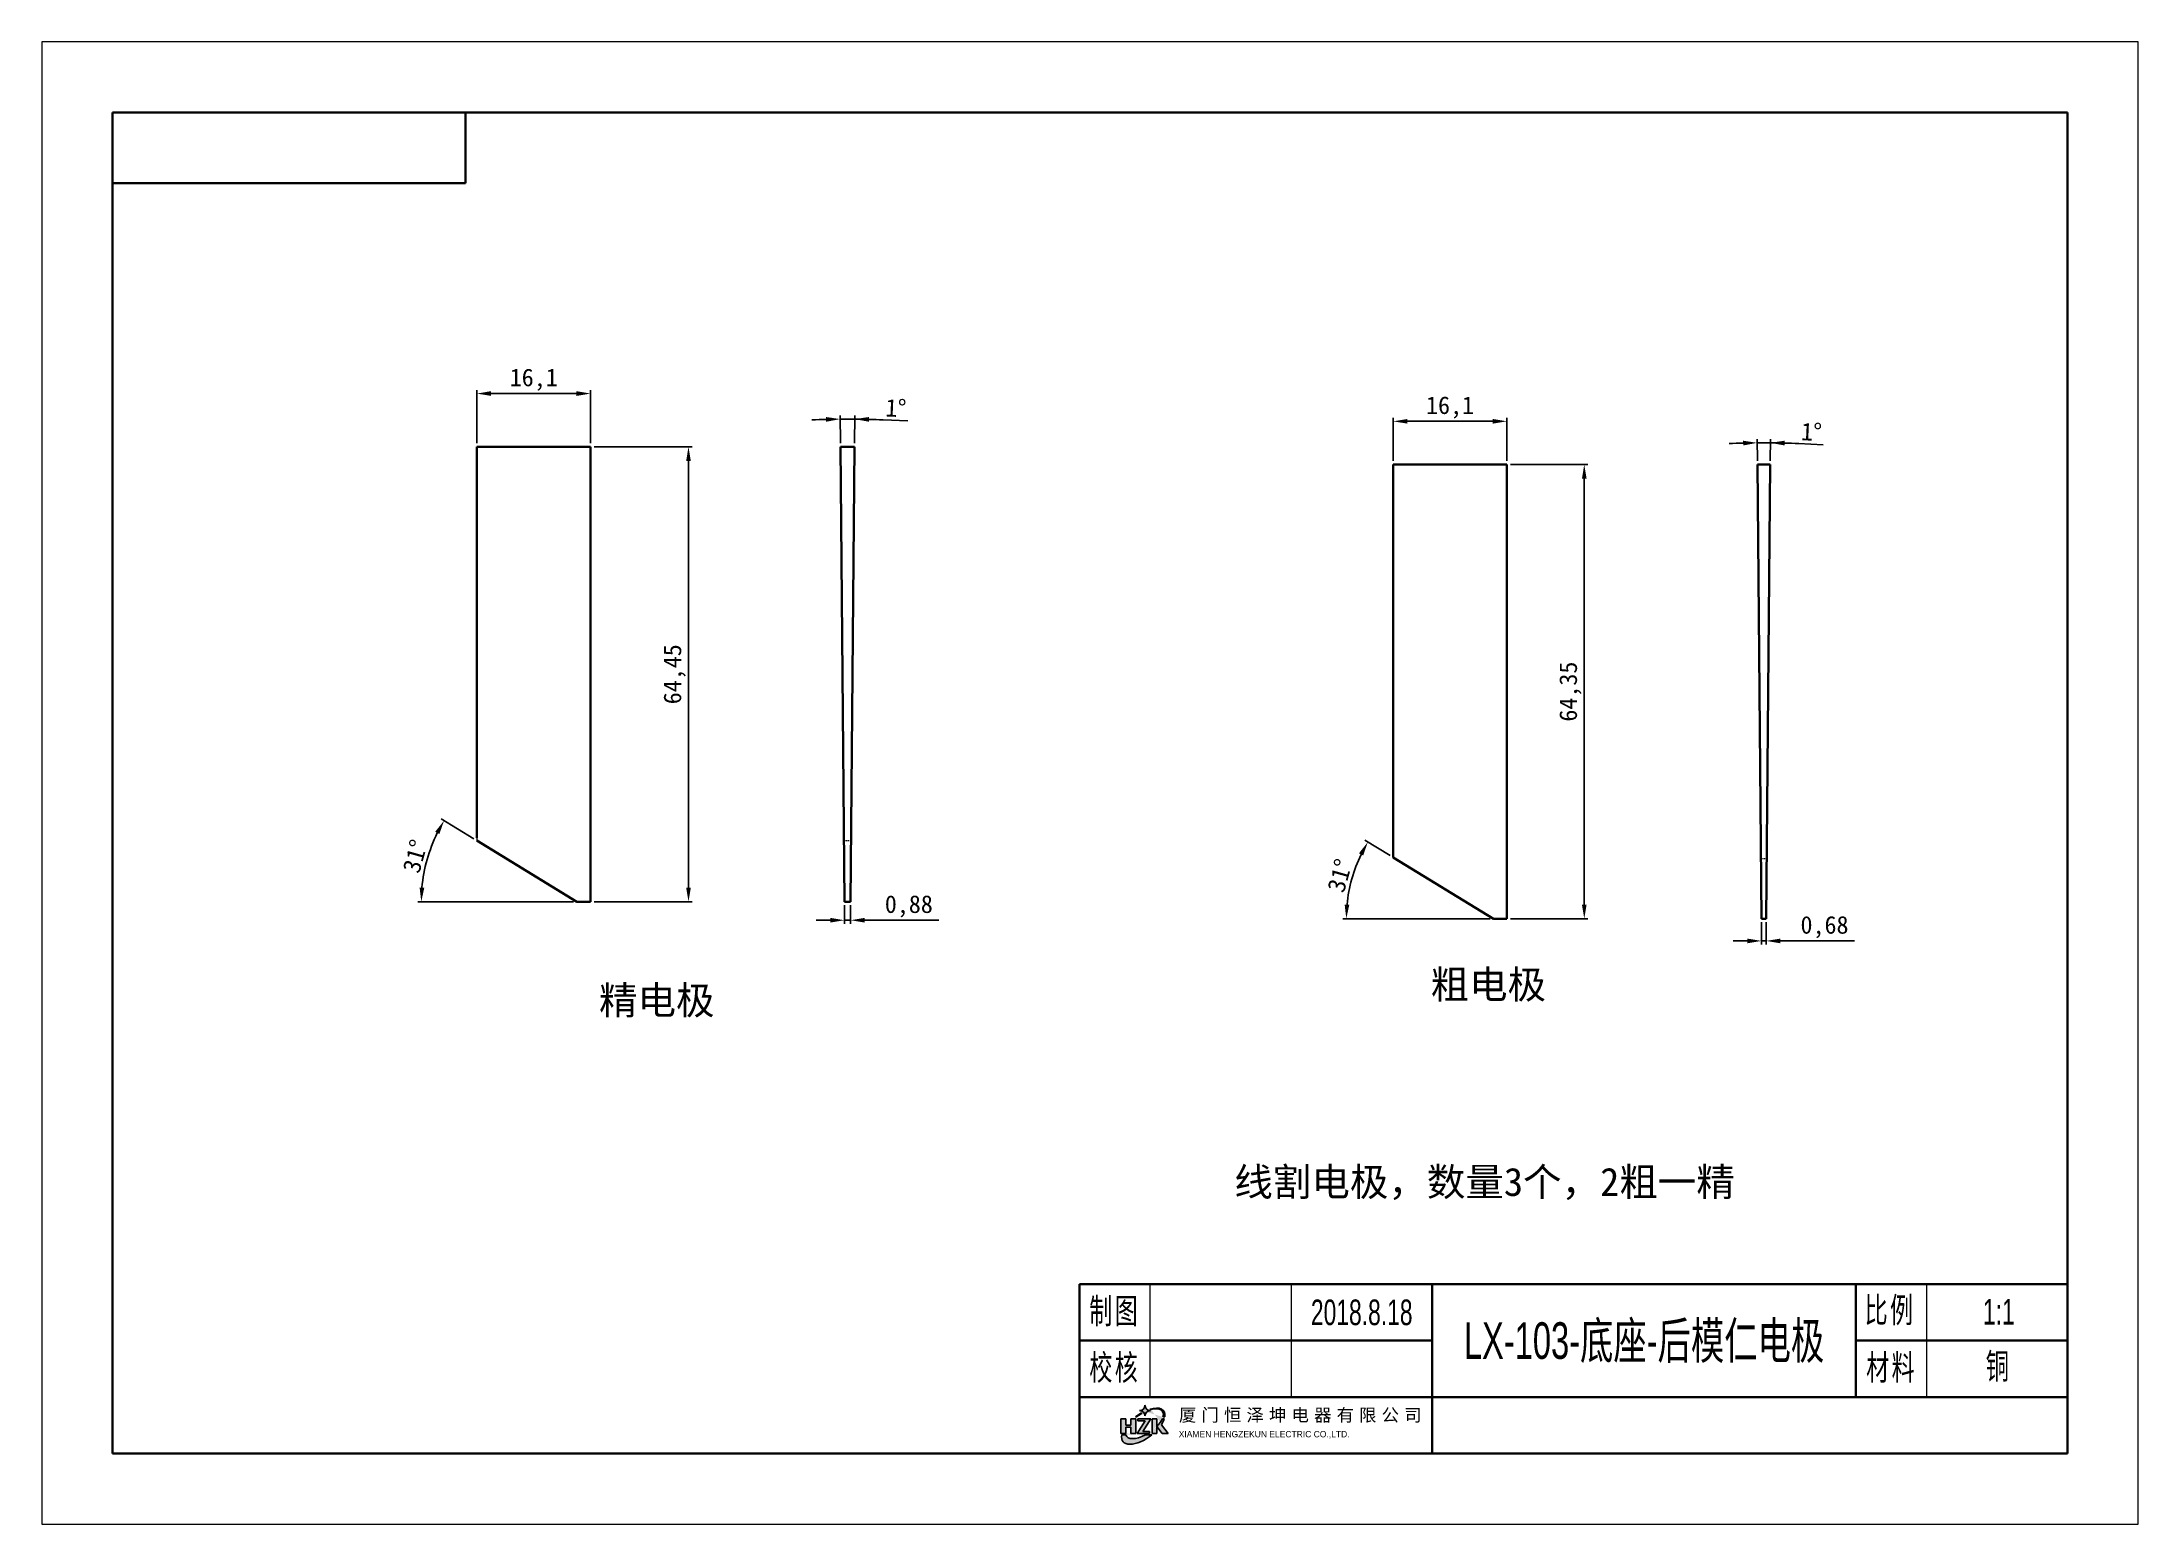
# Model space of a CAD drawing. Header units: millimetres. Extents: x 478 to 775, y 1943 to 2153.
import ezdxf
from ezdxf.enums import TextEntityAlignment as Align

# ---------------------------------------------------------------- set-up
doc = ezdxf.new("R2010")
doc.units = ezdxf.units.MM
doc.linetypes.add('HIDDEN', pattern=[9.525, 6.35, -3.175])
for name, color, linetype, lineweight in [('dim', 82, 'Continuous', 9), ('文字层', 3, 'Continuous', 18), ('粗实线层', 7, 'Continuous', 35), ('细实线层', 7, 'Continuous', 18)]:
    doc.layers.add(name, color=color, linetype=linetype, lineweight=lineweight)
doc.styles.add('标准', font='FSGB2312.ttf', dxfattribs={"width": 0.667})
doc.dimstyles.new('ISO-25', dxfattribs={"dimtxt": 2.5, "dimasz": 2.5, "dimexe": 1.25, "dimexo": 0.625, "dimtad": 1, "dimtxsty": 'Standard', "dimcen": 2.5, "dimadec": 0, "dimazin": 0, "dimtfac": 1, "dimtmove": 0, "dimatfit": 3, "dimfxl": 0, "dimarcsym": 0})

# ---------------------------------------------------------------- blocks, each defined once
blk = doc.blocks.new('A4图框')
at = {"layer": '粗实线层'}
for p, q in [((-138.5, 95), (-138.5, -95)), ((138.5, 95), (-138.5, 95)), ((-88.5, 95), (-88.5, 85)), ((138.5, -95), (138.5, 95)), ((-88.5, 85), (-138.5, 85)), ((-138.5, -95), (138.5, -95))]:
    blk.add_line(p, q, dxfattribs=at)
at = {"layer": '细实线层'}
for p, q in [((148.5, 105), (-148.5, 105)), ((-148.5, 105), (-148.5, -105)), ((148.5, -105), (148.5, 105)), ((-148.5, -105), (148.5, -105))]:
    blk.add_line(p, q, dxfattribs=at)
at = {"layer": '文字层', "style": '标准', "width": 0.667}
blk.add_attdef('图纸编号', text='', height=5.19, rotation=180, dxfattribs=at).set_placement((-113.41, 90), align=Align.MIDDLE_CENTER)
blk = doc.blocks.new('A4标题栏')
h = blk.add_hatch(color=3)
h.dxf.hatch_style = 1
h.paths.add_polyline_path([(-132, 4.92), (-132.71, 4.92), (-132.71, 4.01), (-133.41, 4.01), (-133.41, 4.92), (-134.11, 4.92), (-134.11, 2.82), (-133.41, 2.82), (-133.41, 3.73), (-132.71, 3.73), (-132.71, 2.82), (-132, 2.82)])
h.paths.add_polyline_path([(-129.9, 4.92), (-131.74, 4.92), (-131.74, 4.64), (-130.67, 4.64), (-131.83, 2.82), (-130.07, 2.82), (-130.07, 3.1), (-131.02, 3.1)])
h.paths.add_polyline_path([(-129.02, 4.92), (-129.67, 4.92), (-129.67, 2.82), (-129.02, 2.82)])
edge = h.paths.add_edge_path()
edge.add_ellipse((-130.95, 3.87), major_axis=(-2.89, -2.17), ratio=0.475526, start_angle=127.0084, end_angle=146.5686)
edge.add_line((-127.97, 4.92), (-128.25, 4.92))
edge.add_ellipse((-130.78, 4.22), major_axis=(-2.55, -1.75), ratio=0.462381, start_angle=113.418, end_angle=143.4361, ccw=False)
edge.add_line((-129.02, 3.83), (-128.29, 2.82))
edge.add_line((-128.29, 2.82), (-127.44, 2.82))
edge.add_line((-127.44, 2.82), (-128.39, 4.08))
h.paths.add_polyline_path([(-129.95, 6.08, -0.414214), (-130.71, 6.84, -0.414214), (-131.47, 6.08, -0.414214), (-130.71, 5.32, -0.414214)])
h = blk.add_hatch(color=3)
h.dxf.hatch_style = 1
edge = h.paths.add_edge_path()
edge.add_ellipse((-130.78, 4.22), major_axis=(-2.55, -1.75), ratio=0.462381, start_angle=259.9884, end_angle=277.0287, ccw=False)
edge.add_arc((-131.47, 5.32), 0.495, 47.0815, 59.7575)
edge.add_ellipse((-130.95, 3.87), major_axis=(-2.89, -2.17), ratio=0.475526, start_angle=255.3223, end_angle=271.8023)
edge.add_line((-132.07, 5.18), (-131.89, 5.18))
edge = h.paths.add_edge_path()
edge.add_ellipse((-130.95, 3.87), major_axis=(-2.89, -2.17), ratio=0.475526, start_angle=152.9499, end_angle=232.8461)
edge.add_arc((-129.74, 6.93), 0.709, 246.2468, 261.3719)
edge.add_ellipse((-130.78, 4.22), major_axis=(-2.55, -1.75), ratio=0.462381, start_angle=150.9505, end_angle=232.0867, ccw=False)
edge.add_line((-128.15, 5.18), (-127.9, 5.18))
edge = h.paths.add_edge_path()
edge.add_ellipse((-130.95, 3.87), major_axis=(-2.89, -2.17), ratio=0.475526, start_angle=330.9377, end_angle=453.8146)
edge.add_line((-129.73, 2.64), (-130.63, 2.64))
edge.add_ellipse((-130.78, 4.22), major_axis=(-2.55, -1.75), ratio=0.462381, start_angle=352.501, end_angle=435.4781, ccw=False)
edge.add_line((-133.41, 2.64), (-133.98, 2.64))
h.paths.add_polyline_path([(-124.92, 1.33), (-97.75, 1.33), (-97.75, 2.79), (-124.92, 2.79)], flags=9)
h.paths.add_polyline_path([(-125.19, 3.38), (-97.3, 3.38), (-97.3, 6.3), (-125.19, 6.3)], flags=9)
at = {"color": 3}
for p, q in [((-133.41, 4.92), (-134.11, 4.92)), ((-134.11, 4.92), (-134.11, 2.82)), ((-133.41, 4.01), (-133.41, 4.92)), ((-133.41, 4.01), (-132.71, 4.01)), ((-133.41, 2.82), (-133.41, 3.73)), ((-133.41, 3.73), (-132.71, 3.73)), ((-132.71, 4.92), (-132.71, 4.01)), ((-132, 4.92), (-132.71, 4.92)), ((-132.71, 3.73), (-132.71, 2.82)), ((-132.07, 5.18), (-131.89, 5.18)), ((-132, 2.82), (-132, 4.92)), ((-130.67, 4.64), (-131.83, 2.82)), ((-131.74, 4.92), (-129.9, 4.92)), ((-131.74, 4.92), (-131.74, 4.64)), ((-131.74, 4.64), (-130.67, 4.64)), ((-129.9, 4.92), (-131.02, 3.1)), ((-131.02, 3.1), (-130.07, 3.1)), ((-130.07, 3.1), (-130.07, 2.82)), ((-129.67, 4.92), (-129.02, 4.92)), ((-129.67, 4.92), (-129.67, 2.82)), ((-129.02, 4.92), (-129.02, 2.82)), ((-129.02, 3.83), (-128.29, 2.82)), ((-127.44, 2.82), (-128.39, 4.08)), ((-128.25, 4.92), (-127.97, 4.92)), ((-128.15, 5.18), (-127.9, 5.18)), ((-134.11, 2.82), (-133.41, 2.82)), ((-132.71, 2.82), (-132, 2.82)), ((-131.83, 2.82), (-130.07, 2.82)), ((-129.67, 2.82), (-129.02, 2.82)), ((-128.29, 2.82), (-127.44, 2.82))]:
    blk.add_line(p, q, dxfattribs=at)
for points in [[(-133.41, 2.64), (-133.98, 2.64)], [(-129.73, 2.64), (-130.63, 2.64)]]:
    blk.add_lwpolyline(points, dxfattribs=at)
for centre, radius, start, end in [((-131.47, 6.84), 0.758, 270, 0), ((-131.47, 5.32), 0.758, 0, 90), ((-129.95, 6.84), 0.758, 180, 270), ((-129.95, 5.32), 0.758, 90, 180), ((-129.74, 6.93), 0.709, 246.2468, 261.3719), ((-131.47, 5.32), 0.495, 47.0815, 59.7575)]:
    blk.add_arc(centre, radius, start, end, dxfattribs=at)
for centre, major_axis, ratio, start_param, end_param in [((-130.95, 3.87), (-2.89, -2.17), 0.475526, 2.66948, 4.06393), ((-130.78, 4.22), (-2.55, -1.75), 0.462381, 2.634582, 4.050677), ((-130.95, 3.87), (-2.89, -2.17), 0.475526, 4.456214, 4.743846), ((-130.78, 4.22), (-2.55, -1.75), 0.462381, 4.537653, 4.835062), ((-130.78, 4.22), (-2.55, -1.75), 0.462381, 1.979518, 2.503433), ((-130.95, 3.87), (-2.89, -2.17), 0.475526, 2.216715, 2.558104), ((-130.95, 3.87), (-2.89, -2.17), 0.475526, 5.775953, 7.920559), ((-130.78, 4.22), (-2.55, -1.75), 0.462381, 6.152303, 7.600527)]:
    blk.add_ellipse(centre, major_axis=major_axis, ratio=ratio, start_param=start_param, end_param=end_param, dxfattribs=at)
at = {"layer": '粗实线层'}
for p, q in [((-140, 24), (-140, 0)), ((-140, 24), (0, 24)), ((-90, 24), (-90, 0)), ((-30, 24), (-30, 8)), ((0, 24), (0, 0)), ((0, 24), (0, 8)), ((-140, 16), (-90, 16)), ((-30, 16), (0, 16)), ((-140, 8), (0, 8)), ((-140, 0), (0, 0))]:
    blk.add_line(p, q, dxfattribs=at)
at = {"layer": '细实线层'}
for p, q in [((-130, 24), (-130, 8)), ((-110, 24), (-110, 8)), ((-20, 24), (-20, 8))]:
    blk.add_line(p, q, dxfattribs=at)
at = {"color": 3, "attachment_point": 1}
for s, insert, char_height in [('{\\f汉仪综艺体简|b0|i0|c134|p49;\\T1.3;厦门恒泽坤电器有限公司}', (-125.9, 6.35), 1.8), ('{\\f汉仪综艺体简|b0|i0|c134|p49;XIAMEN HENGZEKUN ELECTRIC CO.,LTD.}', (-125.93, 3.19), 0.9)]:
    blk.add_mtext_dynamic_manual_height_columns(s, width=1520, gutter_width=12.5, heights=[0], dxfattribs=dict(at, insert=insert, char_height=char_height))
at = {"layer": '文字层', "char_height": 3.597, "width": 18, "attachment_point": 5, "line_spacing_factor": 0.963108, "style": '标准'}
for s, insert in [('\\T1.1;制图', (-135, 20)), ('{\\T1.1;比例}', (-25.15, 20.14)), ('\\T1.1;校核', (-135, 12)), ('{\\T1.1;材料}', (-24.93, 12.02))]:
    blk.add_mtext(s, dxfattribs=dict(at, insert=insert))
at = {"layer": '文字层', "style": '标准', "width": 0.667}
for tag, height, p in [('制图签名', 3.63, (-120, 20)), ('制图日期', 3.63, (-100, 20)), ('图纸比例', 3.63, (-9.73, 20.09)), ('图纸名称', 5.19, (-60, 16)), ('校核签名', 3.63, (-120, 12)), ('校核日期', 3.63, (-100, 12)), ('材料', 3.63, (-9.94, 12.38)), ('图纸编号', 3.63, (-45, 4))]:
    blk.add_attdef(tag, text='', height=height, dxfattribs=at).set_placement(p, align=Align.MIDDLE_CENTER)
blk = doc.blocks.new('A4A-B-Marked')
blk.add_blockref('A4图框', (0, 0))
blk.add_blockref('A4标题栏', (138.5, -95)).add_auto_attribs({'材料': '铜', '制图日期': '2018.8.18', '图纸比例': '1:1', '图纸名称': 'LX-103-底座-后模仁电极'})
blk = doc.blocks.new('*D5')
at = {"layer": 'Defpoints', "color": 0, "lineweight": 18, "transparency": 16777216}
for p in [(555.89, 2095.43), (555.89, 2030.98), (569.77, 2030.98)]:
    blk.add_point(p, dxfattribs=at)
at = {"layer": 'dim', "color": 0, "lineweight": -2, "transparency": 16777216}
for p, q in [((556.39, 2095.43), (570.27, 2095.43)), ((569.77, 2093.43), (569.77, 2032.98)), ((556.39, 2030.98), (570.27, 2030.98))]:
    blk.add_line(p, q, dxfattribs=at)
at = {"layer": 'dim', "color": 0, "lineweight": 18, "transparency": 16777216}
for points in [[(569.44, 2093.43), (570.1, 2093.43), (569.77, 2095.43)], [(569.44, 2032.98), (570.1, 2032.98), (569.77, 2030.98)]]:
    blk.add_solid(points, dxfattribs=at)
at = {"layer": 'dim', "color": 0, "lineweight": 18, "transparency": 16777216, "insert": (567.81, 2063.2), "char_height": 2.5, "attachment_point": 5, "rotation": 90}
blk.add_mtext('64,45', dxfattribs=at)
blk = doc.blocks.new('*D6')
at = {"layer": 'Defpoints', "color": 0, "lineweight": 18, "transparency": 16777216}
for p in [(555.89, 2102.97), (539.79, 2095.43), (555.89, 2095.43)]:
    blk.add_point(p, dxfattribs=at)
at = {"layer": 'dim', "color": 0, "lineweight": -2, "transparency": 16777216}
for p, q in [((539.79, 2095.93), (539.79, 2103.47)), ((541.79, 2102.97), (553.89, 2102.97)), ((555.89, 2095.93), (555.89, 2103.47))]:
    blk.add_line(p, q, dxfattribs=at)
at = {"layer": 'dim', "color": 0, "lineweight": 18, "transparency": 16777216}
for points in [[(541.79, 2103.31), (541.79, 2102.64), (539.79, 2102.97)], [(553.89, 2103.31), (553.89, 2102.64), (555.89, 2102.97)]]:
    blk.add_solid(points, dxfattribs=at)
at = {"layer": 'dim', "color": 0, "lineweight": 18, "transparency": 16777216, "insert": (547.84, 2104.93), "char_height": 2.5, "attachment_point": 5}
blk.add_mtext('16,1', dxfattribs=at)
blk = doc.blocks.new('*D8')
at = {"layer": 'Defpoints', "color": 0, "lineweight": 18, "transparency": 16777216}
for p in [(591.95, 2099.35), (591.29, 2095.43), (593.3, 2095.43), (591.86, 2030.98), (592.74, 2030.98)]:
    blk.add_point(p, dxfattribs=at)
at = {"layer": 'dim', "color": 0, "lineweight": -2, "transparency": 16777216}
for p, q in [((591.29, 2095.93), (591.26, 2099.85)), ((593.31, 2095.93), (593.34, 2099.85)), ((597.33, 2099.25), (600.83, 2099.1))]:
    blk.add_line(p, q, dxfattribs=at)
for start, end in [(91.4635, 92.427), (89.5, 90.5), (87.5729, 89.5), (87.573, 88.5365)]:
    blk.add_arc((592.3, 1980.42), 118.93, start, end, dxfattribs=at)
at = {"layer": 'dim', "color": 0, "lineweight": 18, "transparency": 16777216}
for points in [[(589.26, 2099.65), (589.27, 2098.98), (591.26, 2099.35)], [(595.33, 2098.98), (595.34, 2099.65), (593.34, 2099.35)]]:
    blk.add_solid(points, dxfattribs=at)
at = {"layer": 'dim', "color": 0, "lineweight": 18, "transparency": 16777216, "insert": (599.16, 2100.92), "char_height": 2.5, "attachment_point": 5, "rotation": 357.5729}
blk.add_mtext('1°', dxfattribs=at)
blk = doc.blocks.new('*D9')
at = {"layer": 'Defpoints', "color": 0, "lineweight": 18, "transparency": 16777216}
for p in [(591.86, 2030.98), (592.74, 2030.97), (592.74, 2028.35)]:
    blk.add_point(p, dxfattribs=at)
at = {"layer": 'dim', "color": 0, "lineweight": -2, "transparency": 16777216}
for p, q in [((591.86, 2030.48), (591.86, 2027.85)), ((592.74, 2030.47), (592.74, 2027.85)), ((589.86, 2028.35), (587.86, 2028.35)), ((591.86, 2028.35), (592.74, 2028.35)), ((594.74, 2028.35), (605.24, 2028.35))]:
    blk.add_line(p, q, dxfattribs=at)
at = {"layer": 'dim', "color": 0, "lineweight": 18, "transparency": 16777216}
for points in [[(589.86, 2028.68), (589.86, 2028.02), (591.86, 2028.35)], [(594.74, 2028.68), (594.74, 2028.02), (592.74, 2028.35)]]:
    blk.add_solid(points, dxfattribs=at)
at = {"layer": 'dim', "color": 0, "lineweight": 18, "transparency": 16777216, "insert": (600.99, 2030.31), "char_height": 2.5, "attachment_point": 5}
blk.add_mtext('0,88', dxfattribs=at)
blk = doc.blocks.new('*D10')
at = {"layer": 'Defpoints', "color": 0, "lineweight": 18, "transparency": 16777216}
for p in [(533.37, 2038.86), (539.79, 2039.63), (553.97, 2030.98), (554.73, 2030.98), (555.89, 2030.98)]:
    blk.add_point(p, dxfattribs=at)
at = {"layer": 'dim', "color": 0, "lineweight": -2, "transparency": 16777216}
for p, q in [((539.36, 2039.89), (534.71, 2042.73)), ((553.47, 2030.98), (531.41, 2030.98))]:
    blk.add_line(p, q, dxfattribs=at)
blk.add_arc((553.97, 2030.98), 22.06, 153.8076, 174.8034, dxfattribs=at)
at = {"layer": 'dim', "color": 0, "lineweight": 18, "transparency": 16777216}
for points in [[(533.88, 2040.88), (534.47, 2040.56), (535.14, 2042.47)], [(532.34, 2032.96), (531.67, 2032.99), (531.91, 2030.98)]]:
    blk.add_solid(points, dxfattribs=at)
at = {"layer": 'dim', "color": 0, "lineweight": 18, "transparency": 16777216, "insert": (531.05, 2037.42), "char_height": 2.5, "attachment_point": 5, "rotation": 74.3055}
blk.add_mtext('31°', dxfattribs=at)
blk = doc.blocks.new('*D22')
at = {"layer": 'Defpoints', "color": 0, "lineweight": 18, "transparency": 16777216}
for p in [(685.72, 2099.04), (669.63, 2092.92), (685.72, 2092.92)]:
    blk.add_point(p, dxfattribs=at)
at = {"layer": 'dim', "color": 0, "lineweight": -2, "transparency": 16777216}
for p, q in [((669.63, 2093.42), (669.63, 2099.54)), ((671.63, 2099.04), (683.72, 2099.04)), ((685.72, 2093.42), (685.72, 2099.54))]:
    blk.add_line(p, q, dxfattribs=at)
at = {"layer": 'dim', "color": 0, "lineweight": 18, "transparency": 16777216}
for points in [[(671.63, 2099.37), (671.63, 2098.71), (669.63, 2099.04)], [(683.72, 2099.37), (683.72, 2098.71), (685.72, 2099.04)]]:
    blk.add_solid(points, dxfattribs=at)
at = {"layer": 'dim', "color": 0, "lineweight": 18, "transparency": 16777216, "insert": (677.67, 2101), "char_height": 2.5, "attachment_point": 5}
blk.add_mtext('16,1', dxfattribs=at)
blk = doc.blocks.new('*D23')
at = {"layer": 'Defpoints', "color": 0, "lineweight": 18, "transparency": 16777216}
for p in [(685.72, 2092.92), (685.72, 2028.57), (696.69, 2028.57)]:
    blk.add_point(p, dxfattribs=at)
at = {"layer": 'dim', "color": 0, "lineweight": -2, "transparency": 16777216}
for p, q in [((686.22, 2092.92), (697.19, 2092.92)), ((696.69, 2090.92), (696.69, 2030.57)), ((686.22, 2028.57), (697.19, 2028.57))]:
    blk.add_line(p, q, dxfattribs=at)
at = {"layer": 'dim', "color": 0, "lineweight": 18, "transparency": 16777216}
for points in [[(696.36, 2090.92), (697.02, 2090.92), (696.69, 2092.92)], [(696.36, 2030.57), (697.02, 2030.57), (696.69, 2028.57)]]:
    blk.add_solid(points, dxfattribs=at)
at = {"layer": 'dim', "color": 0, "lineweight": 18, "transparency": 16777216, "insert": (694.73, 2060.74), "char_height": 2.5, "attachment_point": 5, "rotation": 90}
blk.add_mtext('64,35', dxfattribs=at)
blk = doc.blocks.new('*D24')
at = {"layer": 'Defpoints', "color": 0, "lineweight": 18, "transparency": 16777216}
for p in [(721.79, 2028.57), (722.48, 2028.57), (722.48, 2025.42)]:
    blk.add_point(p, dxfattribs=at)
at = {"layer": 'dim', "color": 0, "lineweight": -2, "transparency": 16777216}
for p, q in [((721.79, 2028.07), (721.79, 2024.92)), ((722.48, 2028.07), (722.48, 2024.92)), ((719.79, 2025.42), (717.79, 2025.42)), ((721.79, 2025.42), (722.48, 2025.42)), ((724.48, 2025.42), (734.98, 2025.42))]:
    blk.add_line(p, q, dxfattribs=at)
at = {"layer": 'dim', "color": 0, "lineweight": 18, "transparency": 16777216}
for points in [[(719.79, 2025.75), (719.79, 2025.08), (721.79, 2025.42)], [(724.48, 2025.75), (724.48, 2025.08), (722.48, 2025.42)]]:
    blk.add_solid(points, dxfattribs=at)
at = {"layer": 'dim', "color": 0, "lineweight": 18, "transparency": 16777216, "insert": (730.73, 2027.37), "char_height": 2.5, "attachment_point": 5}
blk.add_mtext('0,68', dxfattribs=at)
blk = doc.blocks.new('*D25')
at = {"layer": 'Defpoints', "color": 0, "lineweight": 18, "transparency": 16777216}
for p in [(721.83, 2095.99), (721.23, 2092.92), (723.04, 2092.92), (721.79, 2028.57), (722.48, 2028.57)]:
    blk.add_point(p, dxfattribs=at)
at = {"layer": 'dim', "color": 0, "lineweight": -2, "transparency": 16777216}
for p, q in [((721.23, 2093.42), (721.2, 2096.49)), ((723.04, 2093.42), (723.07, 2096.49)), ((727.06, 2095.88), (730.56, 2095.72))]:
    blk.add_line(p, q, dxfattribs=at)
for start, end in [(91.5747, 92.6494), (89.5, 90.5), (87.3505, 89.5), (87.3506, 88.4253)]:
    blk.add_arc((722.14, 1989.37), 106.63, start, end, dxfattribs=at)
at = {"layer": 'dim', "color": 0, "lineweight": 18, "transparency": 16777216}
for points in [[(719.2, 2096.29), (719.21, 2095.62), (721.2, 2095.99)], [(725.06, 2095.62), (725.07, 2096.29), (723.07, 2095.99)]]:
    blk.add_solid(points, dxfattribs=at)
at = {"layer": 'dim', "color": 0, "lineweight": 18, "transparency": 16777216, "insert": (728.89, 2097.55), "char_height": 2.5, "attachment_point": 5, "rotation": 357.3505}
blk.add_mtext('1°', dxfattribs=at)
blk = doc.blocks.new('*D26')
at = {"layer": 'Defpoints', "color": 0, "lineweight": 18, "transparency": 16777216}
for p in [(664.35, 2036.02), (669.63, 2037.24), (683.84, 2028.57), (683.84, 2028.57), (684.56, 2028.57)]:
    blk.add_point(p, dxfattribs=at)
at = {"layer": 'dim', "color": 0, "lineweight": -2, "transparency": 16777216}
for p, q in [((669.2, 2037.5), (665.6, 2039.69)), ((683.34, 2028.57), (662.47, 2028.57))]:
    blk.add_line(p, q, dxfattribs=at)
blk.add_arc((683.84, 2028.57), 20.86, 154.1056, 174.5054, dxfattribs=at)
at = {"layer": 'dim', "color": 0, "lineweight": 18, "transparency": 16777216}
for points in [[(664.77, 2037.84), (665.36, 2037.52), (666.03, 2039.43)], [(663.4, 2030.55), (662.74, 2030.58), (662.97, 2028.57)]]:
    blk.add_solid(points, dxfattribs=at)
at = {"layer": 'dim', "color": 0, "lineweight": 18, "transparency": 16777216, "insert": (662.07, 2034.68), "char_height": 2.5, "attachment_point": 5, "rotation": 74.3055}
blk.add_mtext('31°', dxfattribs=at)

msp = doc.modelspace()

# ---------------------------------------------------------------- linework, layer by layer
at = {"layer": '粗实线层', "lineweight": 35}
for p, q in [((555.886, 2095.43), (539.789, 2095.43)), ((539.789, 2040.023), (539.789, 2095.43)), ((555.886, 2030.979), (555.886, 2095.43)), ((591.857, 2030.979), (591.295, 2095.431)), ((593.302, 2095.43), (591.295, 2095.43)), ((592.74, 2030.979), (593.302, 2095.431)), ((685.722, 2092.918), (669.626, 2092.918)), ((669.626, 2037.511), (669.626, 2092.918)), ((685.722, 2028.567), (685.722, 2092.918)), ((721.793, 2028.567), (721.232, 2092.919)), ((723.039, 2092.918), (721.232, 2092.918)), ((722.477, 2028.567), (723.039, 2092.919)), ((553.971, 2030.979), (539.789, 2039.632)), ((683.836, 2028.567), (669.626, 2037.237)), ((553.971, 2030.979), (554.726, 2030.979)), ((554.726, 2030.979), (555.886, 2030.979)), ((591.857, 2030.979), (592.74, 2030.979)), ((683.836, 2028.567), (684.563, 2028.567)), ((684.563, 2028.567), (685.722, 2028.567)), ((721.793, 2028.567), (722.477, 2028.567))]:
    msp.add_line(p, q, dxfattribs=at)
at = {"layer": '粗实线层'}
msp.add_line((669.626, 2037.511), (669.626, 2037.237), dxfattribs=at)
at = {"layer": '细实线层'}
msp.add_line((539.789, 2040.023), (539.789, 2039.632), dxfattribs=at)
at = {"layer": '细实线层', "linetype": 'HIDDEN', "ltscale": 0.03}
msp.add_line((591.782, 2039.632), (592.815, 2039.632), dxfattribs=at)
at = {"layer": '细实线层', "linetype": 'HIDDEN', "ltscale": 0.02}
msp.add_line((721.719, 2037.12), (722.552, 2037.12), dxfattribs=at)

# ---------------------------------------------------------------- block references
at = {"lineweight": 18}
msp.add_blockref('A4A-B-Marked', (626.658, 2047.794), dxfattribs=at)

# ---------------------------------------------------------------- texts
at = {"lineweight": 18, "char_height": 4, "attachment_point": 1}
for s, width, insert in [('{\\fSimSun|b0|i0|c134|p2;粗电极}', 24.57072, (674.905, 2021.249)), ('{\\fSimSun|b0|i0|c134|p2;精电极}', 24.57072, (557.088, 2019.007)), ('{\\fSimSun|b0|i0|c134|p2;线割电极，数量3个，2粗一精}', 85.19569, (647.107, 1993.28))]:
    msp.add_mtext_dynamic_manual_height_columns(s, width=width, gutter_width=1, heights=[0], dxfattribs=dict(at, insert=insert))

# ---------------------------------------------------------------- dimensions: what is measured, and where the dimension line sits
at = {"layer": 'dim', "lineweight": 18}
for base, p1, p2, picture, middle in [((555.886, 2102.975), (539.789, 2095.43), (555.886, 2095.43), '*D6', (547.837, 2104.933)), ((592.74, 2028.35), (591.857, 2030.979), (592.74, 2030.972), '*D9', (600.989, 2030.308)), ((722.477, 2025.416), (721.793, 2028.567), (722.477, 2028.567), '*D24', (730.727, 2027.374))]:
    dim = msp.add_linear_dim(base=base, p1=p1, p2=p2, dimstyle='ISO-25', override={"dimasz": 2, "dimexe": 0.49975, "dimexo": 0.49975, "dimgap": 0.49975}, dxfattribs=at)
    dim.commit()
    dim.dimension.update_dxf_attribs({"geometry": picture, "text_midpoint": middle})
for base, line1, line2, picture, middle in [((591.952, 2099.354), ((591.857, 2030.979), (591.295, 2095.431)), ((592.74, 2030.979), (593.302, 2095.431)), '*D8', (599.157, 2100.921)), ((721.825, 2095.995), ((722.477, 2028.567), (723.039, 2092.919)), ((721.793, 2028.567), (721.232, 2092.919)), '*D25', (728.893, 2097.548)), ((533.367, 2038.858), ((554.726, 2030.979), (555.886, 2030.979)), ((553.971, 2030.979), (539.789, 2039.632)), '*D10', (531.05, 2037.42)), ((664.349, 2036.019), ((683.836, 2028.567), (684.563, 2028.567)), ((683.836, 2028.567), (669.626, 2037.237)), '*D26', (662.066, 2034.684))]:
    dim = msp.add_angular_dim_2l(base=base, line1=line1, line2=line2, dimstyle='ISO-25', override={"dimasz": 2, "dimexe": 0.49975, "dimexo": 0.49975, "dimgap": 0.49975}, dxfattribs=at)
    dim.commit()
    dim.dimension.update_dxf_attribs({"geometry": picture, "text_midpoint": middle})
dim = msp.add_linear_dim(base=(685.722, 2099.039), p1=(669.626, 2092.918), p2=(685.722, 2092.918), dimstyle='ISO-25', override={"dimasz": 2, "dimexe": 0.49975, "dimexo": 0.49975, "dimgap": 0.49975}, dxfattribs=at)
dim.commit()
dim.dimension.update_dxf_attribs({"geometry": '*D22', "text_midpoint": (677.674, 2099.039), "dimtype": 160})
dim = msp.add_linear_dim(base=(569.769, 2030.979), p1=(555.886, 2095.43), p2=(555.886, 2030.979), angle=90, dimstyle='ISO-25', override={"dimasz": 2, "dimexe": 0.49975, "dimexo": 0.49975, "dimgap": 0.49975}, dxfattribs=at)
dim.commit()
dim.dimension.update_dxf_attribs({"geometry": '*D5', "text_midpoint": (567.811, 2063.205)})
dim = msp.add_linear_dim(base=(696.689, 2028.567), p1=(685.722, 2092.918), p2=(685.722, 2028.567), angle=90, dimstyle='ISO-25', override={"dimasz": 2, "dimexe": 0.49975, "dimexo": 0.49975, "dimgap": 0.49975}, dxfattribs=at)
dim.commit()
dim.dimension.update_dxf_attribs({"geometry": '*D23', "text_midpoint": (696.689, 2060.742), "dimtype": 160})

doc.saveas('drawing.dxf')
